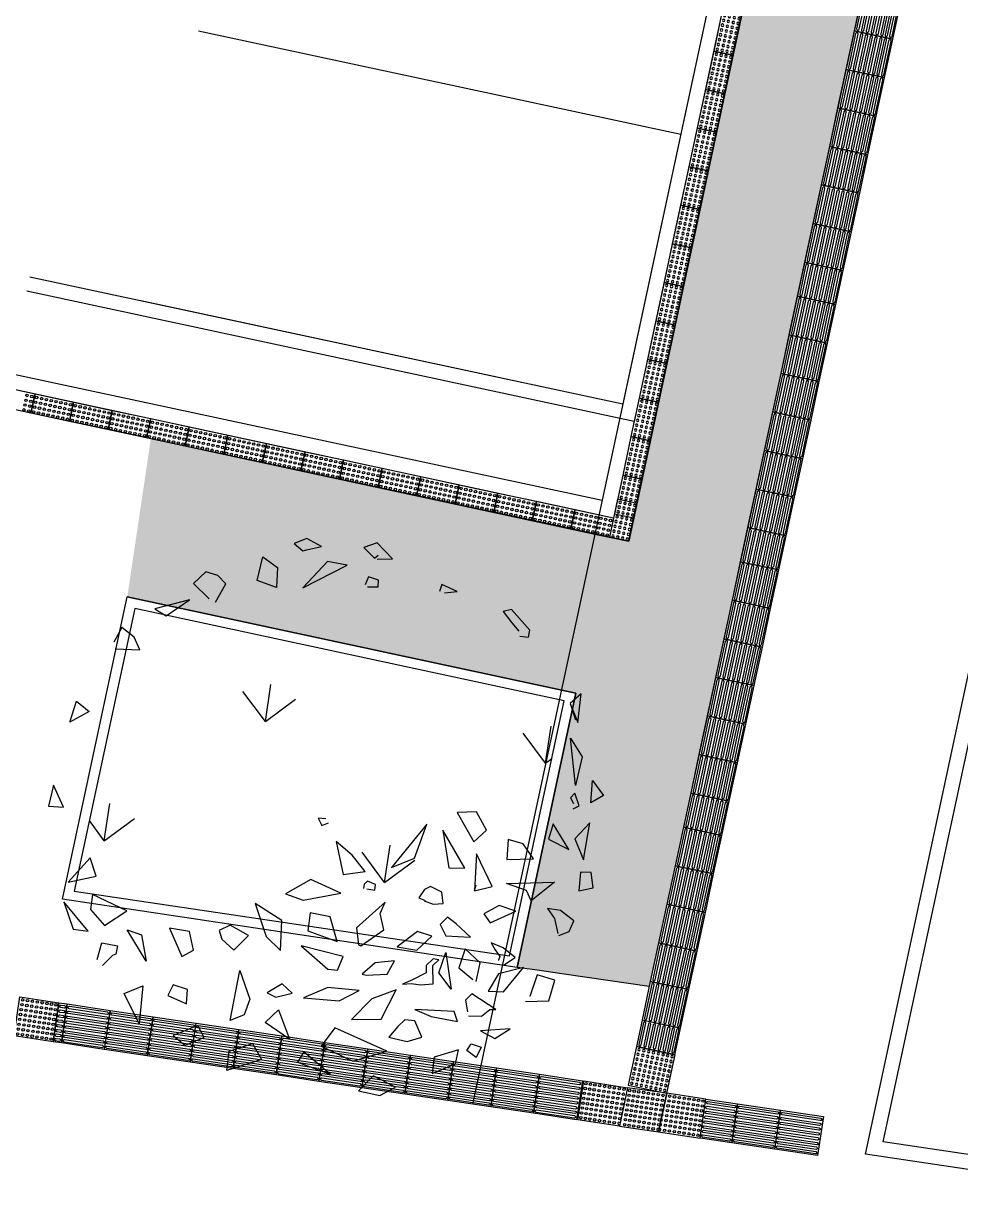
# Model space of a CAD drawing. Header units: millimetres. Extents: x 338 to 506, y 179 to 335.
# Drawn here: x 350.36 to 359.86, y 247.06 to 259.05 of the extents above; entities that cross this region are included whole.
import ezdxf

# ---------------------------------------------------------------- set-up
doc = ezdxf.new("R2010")
doc.units = ezdxf.units.MM
for name, color, linetype in [('ANDEN', 251, 'Continuous'), ('FLOWRS', 64, 'Continuous'), ('MOBILIARIO_URBANO', 51, 'Continuous'), ('MUROS', 32, 'Continuous')]:
    doc.layers.add(name, color=color, linetype=linetype)

# ---------------------------------------------------------------- blocks, each defined once
blk = doc.blocks.new('*U883')
at = {"layer": 'MOBILIARIO_URBANO', "color": 241}
blk.add_lwpolyline([(1146.678, 221.48), (1147.118, 221.48), (1147.118, 221.08), (1146.678, 221.08), (1146.678, 221.48)], dxfattribs=at)
for points in [[(1146.703, 221.46), (1147.093, 221.46, -1), (1147.093, 221.435), (1146.703, 221.435, -1)], [(1146.703, 221.41), (1147.093, 221.41, -1), (1147.093, 221.385), (1146.703, 221.385, -1)], [(1146.703, 221.36), (1147.093, 221.36, -1), (1147.093, 221.335), (1146.703, 221.335, -1)], [(1146.703, 221.31), (1147.093, 221.31, -1), (1147.093, 221.285), (1146.703, 221.285, -1)], [(1146.703, 221.21), (1147.093, 221.21, -1), (1147.093, 221.185), (1146.703, 221.185, -1)], [(1146.703, 221.26), (1147.093, 221.26, -1), (1147.093, 221.235), (1146.703, 221.235, -1)], [(1146.703, 221.164), (1147.093, 221.164, -1), (1147.093, 221.139), (1146.703, 221.139, -1)], [(1146.703, 221.118), (1147.093, 221.118, -1), (1147.093, 221.093), (1146.703, 221.093, -1)]]:
    blk.add_lwpolyline(points, format="xyb", close=True, dxfattribs=at)
blk = doc.blocks.new('*U37')
at = {"layer": 'MOBILIARIO_URBANO', "color": 241}
blk.add_lwpolyline([(1146.793, 221.48), (1147.118, 221.48), (1147.118, 221.08), (1146.793, 221.08), (1146.793, 221.48)], dxfattribs=at)
for points in [[(1146.818, 221.46), (1147.093, 221.46, -1), (1147.093, 221.435), (1146.818, 221.435, -1)], [(1146.818, 221.41), (1147.093, 221.41, -1), (1147.093, 221.385), (1146.818, 221.385, -1)], [(1146.818, 221.36), (1147.093, 221.36, -1), (1147.093, 221.335), (1146.818, 221.335, -1)], [(1146.818, 221.31), (1147.093, 221.31, -1), (1147.093, 221.285), (1146.818, 221.285, -1)], [(1146.818, 221.26), (1147.093, 221.26, -1), (1147.093, 221.235), (1146.818, 221.235, -1)], [(1146.817, 221.21), (1147.093, 221.21, -1), (1147.093, 221.185), (1146.817, 221.185, -1)], [(1146.817, 221.164), (1147.093, 221.164, -1), (1147.093, 221.139), (1146.817, 221.139, -1)], [(1146.817, 221.118), (1147.093, 221.118, -1), (1147.093, 221.093), (1146.817, 221.093, -1)]]:
    blk.add_lwpolyline(points, format="xyb", close=True, dxfattribs=at)
blk = doc.blocks.new('*U29')
at = {"layer": 'MOBILIARIO_URBANO'}
blk.add_lwpolyline([(1192.979, 208.83), (1193.379, 208.83), (1193.379, 208.63), (1192.979, 208.63), (1192.979, 208.83)], dxfattribs=at)
for centre in [(1193.004, 208.797), (1193.004, 208.747), (1193.054, 208.797), (1193.054, 208.747), (1193.104, 208.797), (1193.104, 208.747), (1193.154, 208.797), (1193.154, 208.747), (1193.204, 208.797), (1193.204, 208.747), (1193.254, 208.797), (1193.254, 208.747), (1193.304, 208.797), (1193.304, 208.747), (1193.354, 208.797), (1193.354, 208.747), (1193.004, 208.697), (1193.004, 208.647), (1193.054, 208.697), (1193.054, 208.647), (1193.104, 208.697), (1193.104, 208.647), (1193.154, 208.697), (1193.154, 208.647), (1193.204, 208.697), (1193.204, 208.647), (1193.254, 208.697), (1193.254, 208.647), (1193.304, 208.697), (1193.304, 208.647), (1193.354, 208.697), (1193.354, 208.647)]:
    blk.add_circle(centre, 0.0125, dxfattribs=at)
blk = doc.blocks.new('*U882')
at = {"layer": 'MOBILIARIO_URBANO', "color": 241}
blk.add_lwpolyline([(1146.764, 221.48), (1147.118, 221.48), (1147.118, 221.08), (1146.764, 221.08), (1146.764, 221.48)], dxfattribs=at)
for points in [[(1146.789, 221.46), (1147.093, 221.46, -1), (1147.093, 221.435), (1146.789, 221.435, -1)], [(1146.789, 221.36), (1147.093, 221.36, -1), (1147.093, 221.335), (1146.789, 221.335, -1)], [(1146.789, 221.31), (1147.093, 221.31, -1), (1147.093, 221.285), (1146.789, 221.285, -1)], [(1146.789, 221.41), (1147.093, 221.41, -1), (1147.093, 221.385), (1146.789, 221.385, -1)], [(1146.789, 221.26), (1147.093, 221.26, -1), (1147.093, 221.235), (1146.789, 221.235, -1)], [(1146.789, 221.21), (1147.093, 221.21, -1), (1147.093, 221.185), (1146.789, 221.185, -1)], [(1146.789, 221.164), (1147.093, 221.164, -1), (1147.093, 221.139), (1146.789, 221.139, -1)], [(1146.789, 221.118), (1147.093, 221.118, -1), (1147.093, 221.093), (1146.789, 221.093, -1)]]:
    blk.add_lwpolyline(points, format="xyb", close=True, dxfattribs=at)
blk = doc.blocks.new('*U877')
at = {"layer": 'MOBILIARIO_URBANO', "color": 241}
blk.add_lwpolyline([(1146.718, 221.48), (1147.118, 221.48), (1147.118, 221.08), (1146.718, 221.08), (1146.718, 221.48)], dxfattribs=at)
for points in [[(1146.743, 221.46), (1147.093, 221.46, -1), (1147.093, 221.435), (1146.743, 221.435, -1)], [(1146.743, 221.41), (1147.093, 221.41, -1), (1147.093, 221.385), (1146.743, 221.385, -1)], [(1146.743, 221.36), (1147.093, 221.36, -1), (1147.093, 221.335), (1146.743, 221.335, -1)], [(1146.743, 221.31), (1147.093, 221.31, -1), (1147.093, 221.285), (1146.743, 221.285, -1)], [(1146.743, 221.21), (1147.093, 221.21, -1), (1147.093, 221.185), (1146.743, 221.185, -1)], [(1146.743, 221.26), (1147.093, 221.26, -1), (1147.093, 221.235), (1146.743, 221.235, -1)], [(1146.743, 221.164), (1147.093, 221.164, -1), (1147.093, 221.139), (1146.743, 221.139, -1)], [(1146.743, 221.118), (1147.093, 221.118, -1), (1147.093, 221.093), (1146.743, 221.093, -1)]]:
    blk.add_lwpolyline(points, format="xyb", close=True, dxfattribs=at)
blk = doc.blocks.new('*U891')
at = {"layer": 'ANDEN', "linetype": 'Continuous'}
for p, q in [((64.291, 139.779), (64.586, 144.423)), ((66.212, 144.423), (65.912, 139.779)), ((61.45, 139.959), (64.291, 139.779)), ((61.451, 139.779), (61.45, 139.959)), ((61.452, 139.477), (61.451, 139.779)), ((65.912, 139.779), (65.893, 139.477)), ((61.455, 138.606), (61.452, 139.477)), ((65.893, 139.477), (79.604, 138.606)), ((61.509, 138.603), (61.455, 138.606)), ((61.908, 138.578), (61.509, 138.603)), ((62.307, 138.552), (61.908, 138.578)), ((62.706, 138.527), (62.307, 138.552)), ((63.105, 138.501), (62.706, 138.527)), ((109.656, 135.546), (63.105, 138.501))]:
    blk.add_line(p, q, dxfattribs=at)
at = {"layer": 'ANDEN', "linetype": 'Continuous', "extrusion": (0, 0, -1)}
for points in [[(-64.586, 144.423), (-65.912, 139.779), (-64.291, 139.779)], [(-64.586, 144.423), (-66.212, 144.423), (-65.912, 139.779)], [(-61.45, 139.959), (-64.291, 139.779), (-61.451, 139.779)], [(-61.451, 139.779), (-65.893, 139.477), (-61.452, 139.477)], [(-61.451, 139.779), (-65.912, 139.779), (-65.893, 139.477)], [(-61.452, 139.477), (-79.604, 138.606), (-61.455, 138.606)], [(-61.452, 139.477), (-65.893, 139.477), (-79.604, 138.606)], [(-61.455, 138.606), (-79.657, 138.603), (-61.509, 138.603)], [(-61.455, 138.606), (-79.604, 138.606), (-79.657, 138.603)], [(-61.509, 138.603), (-80.056, 138.578), (-61.908, 138.578)], [(-61.509, 138.603), (-79.657, 138.603), (-80.056, 138.578)], [(-61.908, 138.578), (-80.455, 138.552), (-62.307, 138.552)], [(-61.908, 138.578), (-80.056, 138.578), (-80.455, 138.552)], [(-62.307, 138.552), (-80.855, 138.527), (-62.706, 138.527)], [(-62.307, 138.552), (-80.455, 138.552), (-80.855, 138.527)], [(-62.706, 138.527), (-81.254, 138.501), (-63.105, 138.501)], [(-62.706, 138.527), (-80.855, 138.527), (-81.254, 138.501)], [(-63.105, 138.501), (-127.805, 135.546), (-109.656, 135.546)], [(-63.105, 138.501), (-81.254, 138.501), (-127.805, 135.546)]]:
    blk.add_solid(points, dxfattribs=at)
blk = doc.blocks.new('*U36')
at = {"layer": 'MOBILIARIO_URBANO', "color": 241}
blk.add_lwpolyline([(1146.844, 221.48), (1147.118, 221.48), (1147.118, 221.08), (1146.844, 221.08), (1146.844, 221.48)], dxfattribs=at)
for points in [[(1146.868, 221.46), (1147.093, 221.46, -1), (1147.093, 221.435), (1146.868, 221.435, -1)], [(1146.868, 221.41), (1147.093, 221.41, -1), (1147.093, 221.385), (1146.868, 221.385, -1)], [(1146.868, 221.36), (1147.093, 221.36, -1), (1147.093, 221.335), (1146.868, 221.335, -1)], [(1146.868, 221.31), (1147.093, 221.31, -1), (1147.093, 221.285), (1146.868, 221.285, -1)], [(1146.868, 221.26), (1147.093, 221.26, -1), (1147.093, 221.235), (1146.868, 221.235, -1)], [(1146.868, 221.21), (1147.093, 221.21, -1), (1147.093, 221.185), (1146.868, 221.185, -1)], [(1146.868, 221.164), (1147.093, 221.164, -1), (1147.093, 221.139), (1146.868, 221.139, -1)], [(1146.868, 221.118), (1147.093, 221.118, -1), (1147.093, 221.093), (1146.868, 221.093, -1)]]:
    blk.add_lwpolyline(points, format="xyb", close=True, dxfattribs=at)
blk = doc.blocks.new('*U875')
at = {"layer": 'MOBILIARIO_URBANO'}
blk.add_lwpolyline([(1089.252, 239.34), (1089.652, 239.34), (1089.652, 238.94), (1089.252, 238.94), (1089.252, 239.34)], dxfattribs=at)
for centre in [(1089.277, 239.308), (1089.327, 239.308), (1089.377, 239.308), (1089.427, 239.308), (1089.477, 239.308), (1089.527, 239.308), (1089.577, 239.308), (1089.627, 239.308), (1089.277, 239.258), (1089.277, 239.208), (1089.277, 239.158), (1089.327, 239.258), (1089.327, 239.208), (1089.327, 239.158), (1089.377, 239.258), (1089.377, 239.208), (1089.377, 239.158), (1089.427, 239.258), (1089.427, 239.208), (1089.427, 239.158), (1089.477, 239.258), (1089.477, 239.208), (1089.477, 239.158), (1089.527, 239.258), (1089.527, 239.208), (1089.527, 239.158), (1089.577, 239.258), (1089.577, 239.208), (1089.577, 239.158), (1089.627, 239.258), (1089.627, 239.208), (1089.627, 239.158), (1089.277, 239.108), (1089.277, 239.058), (1089.327, 239.108), (1089.327, 239.058), (1089.377, 239.108), (1089.377, 239.058), (1089.427, 239.108), (1089.427, 239.058), (1089.477, 239.108), (1089.477, 239.058), (1089.527, 239.108), (1089.527, 239.058), (1089.577, 239.108), (1089.577, 239.058), (1089.627, 239.108), (1089.627, 239.058), (1089.277, 239.012), (1089.277, 238.966), (1089.327, 239.012), (1089.327, 238.966), (1089.377, 239.012), (1089.377, 238.966), (1089.427, 239.012), (1089.427, 238.966), (1089.477, 239.012), (1089.477, 238.966), (1089.527, 239.012), (1089.527, 238.966), (1089.577, 239.012), (1089.577, 238.966), (1089.627, 239.012), (1089.627, 238.966)]:
    blk.add_circle(centre, 0.0125, dxfattribs=at)
blk = doc.blocks.new('*U38')
at = {"layer": 'MOBILIARIO_URBANO'}
blk.add_lwpolyline([(1192.986, 208.83), (1193.379, 208.83), (1193.379, 208.63), (1192.986, 208.63), (1192.986, 208.83)], dxfattribs=at)
for centre in [(1193.01, 208.797), (1193.01, 208.747), (1193.06, 208.797), (1193.06, 208.747), (1193.11, 208.797), (1193.11, 208.747), (1193.16, 208.797), (1193.16, 208.747), (1193.21, 208.797), (1193.21, 208.747), (1193.26, 208.797), (1193.26, 208.747), (1193.31, 208.797), (1193.31, 208.747), (1193.36, 208.797), (1193.36, 208.747), (1193.01, 208.697), (1193.01, 208.647), (1193.06, 208.697), (1193.06, 208.647), (1193.11, 208.697), (1193.11, 208.647), (1193.16, 208.697), (1193.16, 208.647), (1193.21, 208.697), (1193.21, 208.647), (1193.26, 208.697), (1193.26, 208.647), (1193.31, 208.697), (1193.31, 208.647), (1193.36, 208.697), (1193.36, 208.647)]:
    blk.add_circle(centre, 0.0125, dxfattribs=at)
blk = doc.blocks.new('*X892')
at = {"color": 0}
for p, q in [((62.105, 144.289), (62.285, 144.469)), ((62.105, 144.289), (62.374, 144.02)), ((62.105, 144.289), (62.486, 144.289)), ((63.542, 142.852), (63.811, 143.122)), ((63.542, 142.852), (63.811, 142.583)), ((63.542, 142.852), (63.923, 142.852)), ((62.105, 141.415), (62.374, 141.685)), ((62.105, 141.415), (62.374, 141.146)), ((62.105, 141.415), (62.486, 141.415)), ((63.542, 139.979), (63.811, 140.248)), ((63.542, 139.979), (63.597, 139.923)), ((63.542, 139.979), (63.923, 139.979))]:
    blk.add_line(p, q, dxfattribs=at)
blk = doc.blocks.new('P_TREE7')
at = {"layer": 'FLOWRS', "color": 3, "linetype": 'Continuous'}
for p, q in [((0.0723, 0.4844), (0.062, 0.4734)), ((0.062, 0.4734), (0.0854, 0.4655)), ((0.1184, 0.4719), (0.0723, 0.4844)), ((0.1225, 0.4605), (0.1184, 0.4719)), ((-0.1843, 0.4544), (-0.1995, 0.4347)), ((-0.1475, 0.4455), (-0.1843, 0.4544)), ((-0.0234, 0.4594), (-0.0519, 0.4551)), ((-0.0519, 0.4551), (-0.0488, 0.4429)), ((-0.0399, 0.4455), (-0.0234, 0.4594)), ((0.0854, 0.4655), (0.1032, 0.4598)), ((0.1032, 0.4598), (0.1032, 0.4598)), ((0.1091, 0.4537), (0.1225, 0.4605)), ((-0.1995, 0.4347), (-0.1737, 0.4297)), ((-0.1737, 0.4297), (-0.1716, 0.4372)), ((-0.1737, 0.4297), (-0.1737, 0.4297)), ((-0.1692, 0.4308), (-0.1475, 0.4455)), ((0.2522, 0.4283), (0.2453, 0.404)), ((0.2742, 0.3839), (0.2522, 0.4283)), ((-0.2903, 0.3943), (-0.3037, 0.375)), ((-0.2611, 0.3964), (-0.2903, 0.3943)), ((-0.2796, 0.3775), (-0.2611, 0.3964)), ((-0.249, 0.3192), (-0.2067, 0.3939)), ((-0.2067, 0.3939), (-0.2387, 0.3803)), ((-0.1472, 0.4015), (-0.1651, 0.3968)), ((-0.1417, 0.3914), (-0.1472, 0.4015)), ((0.2453, 0.404), (0.2687, 0.3854)), ((0.2453, 0.404), (0.2742, 0.3839)), ((-0.3037, 0.375), (-0.2844, 0.3728)), ((-0.2844, 0.3728), (-0.2796, 0.3775)), ((-0.2387, 0.3803), (-0.249, 0.3192)), ((0.2687, 0.3854), (0.2687, 0.3854)), ((0.2787, 0.3542), (0.3131, 0.3385)), ((-0.3223, 0.2866), (-0.3364, 0.3263)), ((-0.3364, 0.3263), (-0.3051, 0.3245)), ((-0.3051, 0.3245), (-0.2875, 0.2949)), ((-0.2875, 0.2949), (-0.3223, 0.2866)), ((-0.4045, 0.2509), (-0.411, 0.2226)), ((-0.3835, 0.2573), (-0.4045, 0.2509)), ((-0.3643, 0.2523), (-0.3835, 0.2573)), ((-0.3618, 0.2162), (-0.3643, 0.2523)), ((-0.411, 0.2226), (-0.3739, 0.2151)), ((-0.3739, 0.2151), (-0.3739, 0.2151)), ((-0.4018, 0.1951), (-0.443, 0.1496)), ((-0.42, 0.1503), (-0.4018, 0.1951)), ((0.342, 0.1879), (0.3808, 0.1922)), ((0.4349, 0.1797), (0.4194, 0.1704)), ((0.4194, 0.1704), (0.4345, 0.1421)), ((0.4524, 0.1596), (0.4349, 0.1797)), ((-0.443, 0.1496), (-0.42, 0.1503)), ((0.2126, 0.1593), (0.1848, 0.1403)), ((0.2439, 0.1421), (0.2126, 0.1593)), ((0.31, 0.1571), (0.2842, 0.1493)), ((0.2842, 0.1493), (0.301, 0.1192)), ((0.301, 0.1192), (0.3389, 0.145)), ((0.3389, 0.145), (0.31, 0.1571)), ((0.4345, 0.1421), (0.4524, 0.1596)), ((0.1848, 0.1403), (0.2367, 0.1135)), ((0.2367, 0.1135), (0.2439, 0.1421)), ((0.3231, 0.0845), (0.3912, 0.1314)), ((0.3912, 0.1314), (0.3753, 0.0824)), ((-0.4465, 0.0892), (-0.473, 0.0917)), ((-0.473, 0.0917), (-0.4709, 0.0631)), ((-0.4262, 0.0763), (-0.4465, 0.0892)), ((0.3052, 0.0666), (0.2522, 0.0988)), ((0.2522, 0.0988), (0.2838, 0.0434)), ((0.3585, 0.0931), (0.3231, 0.0845)), ((0.3753, 0.0824), (0.3585, 0.0931)), ((0.4266, 0.096), (0.406, 0.0867)), ((0.406, 0.0867), (0.4252, 0.0788)), ((0.4552, 0.0938), (0.4266, 0.096)), ((-0.4709, 0.0631), (-0.4709, 0.0631)), ((-0.463, 0.0545), (-0.4262, 0.0763)), ((0.2838, 0.0434), (0.3052, 0.0666)), ((0.2838, 0.0434), (0.2807, 0.0541)), ((0.3334, 0.0459), (0.3189, 0.0191)), ((0.1425, -0.001), (0.1669, 0.0341)), ((0.0018, 0.0073), (-0.0099, 0.0012)), ((-0.0099, 0.0012), (0.0021, -0.0056)), ((0.0021, -0.0056), (0.009, 0.004)), ((0.2164, 0.0083), (0.2106, -0.0013)), ((0.2377, 0.0108), (0.2164, 0.0083)), ((0.2505, -0.0042), (0.2377, 0.0108)), ((0.3189, 0.0191), (0.3368, 0.0119)), ((0.0375, -0.0156), (0.0792, -0.0564)), ((0.0737, -0.0203), (0.0375, -0.0156)), ((0.1081, -0.0314), (0.0737, -0.0203)), ((0.2106, -0.0013), (0.2102, -0.0192)), ((0.2102, -0.0192), (0.2216, -0.0167)), ((0.2205, -0.0185), (0.2371, -0.0146)), ((0.2216, -0.0167), (0.2216, -0.0167)), ((0.2371, -0.0146), (0.2505, -0.0042)), ((0.2697, -0.0199), (0.266, -0.0375)), ((0.2887, -0.0214), (0.2697, -0.0199)), ((0.1349, -0.0407), (0.1204, -0.0432)), ((0.1394, -0.0493), (0.1349, -0.0407)), ((0.266, -0.0375), (0.2852, -0.0485)), ((0.2852, -0.0485), (0.322, -0.0271)), ((0.322, -0.0271), (0.2887, -0.0214)), ((0.3822, -0.0274), (0.3839, -0.0339)), ((0.3839, -0.0339), (0.385, -0.0342)), ((-0.4592, -0.094), (-0.4688, -0.0575)), ((-0.4688, -0.0575), (-0.4413, -0.0607)), ((-0.4413, -0.0607), (-0.4592, -0.094)), ((0.1204, -0.0432), (0.1187, -0.0507)), ((0.1187, -0.0507), (0.1215, -0.0575)), ((0.1266, -0.055), (0.1394, -0.0493)), ((0.1658, -0.0571), (0.1483, -0.1212)), ((0.1689, -0.0782), (0.1658, -0.0571)), ((0.3599, -0.055), (0.3251, -0.0493)), ((0.3251, -0.0493), (0.3337, -0.0822)), ((0.462, -0.0682), (0.4951, -0.0453)), ((0.4634, -0.0568), (0.4634, -0.0568)), ((0.2653, -0.0621), (0.2398, -0.0689)), ((0.3096, -0.1086), (0.3007, -0.0722)), ((0.2883, -0.0933), (0.2845, -0.1097)), ((0.2973, -0.0897), (0.2883, -0.0933)), ((0.2942, -0.1036), (0.2973, -0.0897)), ((0.1483, -0.1212), (0.1676, -0.1437)), ((0.2845, -0.1097), (0.2911, -0.1204)), ((0.3117, -0.1297), (0.2942, -0.1036)), ((0.0138, -0.139), (0.0454, -0.1312)), ((0.1001, -0.1301), (0.0675, -0.1433)), ((0.1335, -0.1591), (0.1001, -0.1301)), ((0.2948, -0.143), (0.3117, -0.1297)), ((0.0675, -0.1433), (0.0812, -0.1709)), ((0.0812, -0.1709), (0.1335, -0.1591)), ((0.1676, -0.1437), (0.1717, -0.1426)), ((0.0341, -0.1809), (-0.0206, -0.1816)), ((-0.0206, -0.1816), (0.0265, -0.2185)), ((0.0602, -0.2253), (0.0341, -0.1809)), ((0.161, -0.1999), (0.1562, -0.1752)), ((0.2002, -0.1827), (0.2068, -0.1802)), ((0.2642, -0.173), (0.2374, -0.2088)), ((0.2701, -0.2299), (0.2642, -0.173)), ((-0.3883, -0.2227), (-0.4231, -0.2006)), ((-0.4231, -0.2006), (-0.4104, -0.2356)), ((0.0857, -0.1991), (0.1459, -0.2077)), ((0.1459, -0.2077), (0.161, -0.1999)), ((-0.4104, -0.2356), (-0.3883, -0.2227)), ((0.2113, -0.2088), (0.1634, -0.2338)), ((0.192, -0.2428), (0.2113, -0.2088)), ((0.2374, -0.2088), (0.2274, -0.2582)), ((0.3048, -0.2084), (0.301, -0.2249)), ((-0.0361, -0.2363), (-0.0471, -0.2542)), ((0, -0.2338), (-0.0361, -0.2363)), ((-0.0075, -0.2689), (0, -0.2338)), ((0.1634, -0.2338), (0.138, -0.2718)), ((0.138, -0.2718), (0.192, -0.2428)), ((-0.3016, -0.2707), (-0.3106, -0.3265)), ((0.094, -0.2718), (0.0809, -0.2989)), ((0.1173, -0.276), (0.094, -0.2718)), ((0.0974, -0.2968), (0.1173, -0.276)), ((-0.3106, -0.3265), (-0.2758, -0.2914)), ((0.0203, -0.2925), (0.062, -0.3243)), ((0.0809, -0.2989), (0.0974, -0.2968)), ((0.2113, -0.2857), (0.2088, -0.3251)), ((-0.2638, -0.3215), (-0.2528, -0.3451)), ((-0.2356, -0.3784), (-0.2986, -0.359)), ((-0.2986, -0.359), (-0.259, -0.3898)), ((-0.259, -0.3898), (-0.2356, -0.3784))]:
    blk.add_line(p, q, dxfattribs=at)
at = {"layer": 'FLOWRS', "color": 30, "linetype": 'Continuous'}
for p, q in [((-0.1651, 0.3968), (-0.162, 0.3821)), ((-0.1568, 0.3814), (-0.1417, 0.3914)), ((0.3303, 0.2909), (0.2787, 0.3542)), ((0.3131, 0.3385), (0.3303, 0.2909)), ((0.3502, 0.3138), (0.3802, 0.3027)), ((0.3688, 0.2798), (0.3502, 0.3138)), ((0.3802, 0.3027), (0.3688, 0.2798)), ((0.3368, 0.2788), (0.3348, 0.2684)), ((0.3348, 0.2684), (0.3447, 0.2627)), ((0.355, 0.2648), (0.3368, 0.2788)), ((0.3447, 0.2627), (0.3447, 0.2627)), ((0.3492, 0.2548), (0.355, 0.2648)), ((0.3864, 0.2501), (0.3795, 0.2133)), ((0.4118, 0.1911), (0.3864, 0.2501)), ((0.3808, 0.1922), (0.3341, 0.2144)), ((0.3341, 0.2144), (0.342, 0.1879)), ((0.3795, 0.2133), (0.4118, 0.1911)), ((0.0792, -0.0564), (0.1081, -0.0314)), ((0.0372, -0.0943), (0.0138, -0.139)), ((0.0929, -0.0857), (0.0372, -0.0943)), ((0.0454, -0.1312), (0.0929, -0.0857)), ((-0.2758, -0.2914), (-0.3016, -0.2707))]:
    blk.add_line(p, q, dxfattribs=at)
at = {"layer": 'FLOWRS', "linetype": 'Continuous'}
for p, q in [((0.1524, 0.0949), (0.1425, -0.001)), ((0.1669, 0.0341), (0.1524, 0.0949)), ((0.2488, 0.067), (0.181, 0.1013)), ((0.181, 0.1013), (0.2254, 0.0527)), ((0.2254, 0.0527), (0.2488, 0.067)), ((0.1899, -0.0983), (0.1689, -0.0782)), ((0.2398, -0.0689), (0.225, -0.1104)), ((0.2567, -0.0961), (0.2653, -0.0621)), ((0.1717, -0.1426), (0.1899, -0.0983)), ((0.225, -0.1104), (0.2567, -0.0961)), ((0.2911, -0.1204), (0.2783, -0.143)), ((0.2343, -0.133), (0.2082, -0.1541)), ((0.2364, -0.1591), (0.2343, -0.133)), ((0.2082, -0.1541), (0.2002, -0.1827)), ((0.2068, -0.1802), (0.2364, -0.1591)), ((0.2783, -0.143), (0.268, -0.1587)), ((0.268, -0.1587), (0.2797, -0.1498)), ((0.2797, -0.1498), (0.2948, -0.143)), ((0.1562, -0.1752), (0.0857, -0.1991)), ((0.0265, -0.2185), (0.0602, -0.2253))]:
    blk.add_line(p, q, dxfattribs=at)
at = {"layer": 'FLOWRS', "color": 102, "linetype": 'Continuous'}
for p, q in [((0.4586, 0.0738), (0.4552, 0.0938)), ((0.4252, 0.0788), (0.4445, 0.0602)), ((0.4479, 0.0584), (0.4586, 0.0738)), ((0.3626, 0.053), (0.3334, 0.0459)), ((0.3368, 0.0119), (0.3626, 0.053)), ((0.4445, 0.0602), (0.4445, 0.0602)), ((0.3791, -0.0117), (0.3568, -0.0156)), ((0.3568, -0.0156), (0.3692, -0.0221)), ((0.4053, -0.0146), (0.3791, -0.0117)), ((0.3956, -0.0364), (0.4053, -0.0146)), ((0.484, -0.0096), (0.4534, -0.0185)), ((0.4534, -0.0185), (0.4634, -0.0568)), ((0.4951, -0.0453), (0.484, -0.0096)), ((0.3692, -0.0221), (0.3822, -0.0274)), ((0.4269, -0.021), (0.3967, -0.0536)), ((0.4211, -0.075), (0.4269, -0.021)), ((-0.0471, -0.2542), (-0.0354, -0.2642)), ((-0.0354, -0.2642), (-0.0354, -0.2642)), ((-0.0354, -0.2642), (-0.0354, -0.2642)), ((-0.0354, -0.2642), (-0.0075, -0.2689)), ((-0.0891, -0.2836), (-0.121, -0.2979)), ((-0.066, -0.3068), (-0.0891, -0.2836)), ((-0.121, -0.2979), (-0.0767, -0.3268)), ((-0.1988, -0.3125), (-0.2638, -0.3215)), ((-0.2174, -0.3551), (-0.1988, -0.3125)), ((-0.0767, -0.3268), (-0.066, -0.3068)), ((-0.2528, -0.3451), (-0.2174, -0.3551)), ((-0.1806, -0.3397), (-0.1551, -0.3336)), ((-0.1235, -0.3673), (-0.1806, -0.3397)), ((-0.1551, -0.3336), (-0.1235, -0.3673)), ((-0.205, -0.3826), (-0.1792, -0.3723)), ((-0.196, -0.4109), (-0.205, -0.3826)), ((-0.1792, -0.3723), (-0.174, -0.3859)), ((-0.174, -0.3859), (-0.1775, -0.3909)), ((-0.0375, -0.3691), (-0.0622, -0.3762)), ((-0.0622, -0.3762), (-0.0602, -0.3962)), ((-0.0251, -0.3905), (-0.0375, -0.3691)), ((-0.1775, -0.3909), (-0.1826, -0.4145)), ((-0.1248, -0.4349), (-0.1052, -0.4059)), ((-0.1052, -0.4059), (-0.075, -0.4642)), ((-0.0602, -0.3962), (-0.0251, -0.3905)), ((-0.1826, -0.4145), (-0.1826, -0.4145)), ((0.0114, -0.4113), (-0.0144, -0.4492)), ((-0.075, -0.4642), (-0.1248, -0.4349)), ((-0.0144, -0.4492), (0.0114, -0.4517))]:
    blk.add_line(p, q, dxfattribs=at)
at = {"layer": 'FLOWRS', "color": 76, "linetype": 'Continuous'}
for p, q in [((0.3719, -0.0857), (0.3599, -0.055)), ((0.3967, -0.0536), (0.398, -0.0886)), ((0.3007, -0.0722), (0.3427, -0.1204)), ((0.398, -0.0886), (0.4211, -0.075)), ((0.3337, -0.0822), (0.3654, -0.0861)), ((0.3654, -0.0861), (0.3654, -0.0861)), ((0.3427, -0.1204), (0.3096, -0.1086)), ((0.3427, -0.1204), (0.3427, -0.1204)), ((0.3427, -0.1204), (0.3427, -0.1204)), ((0.3767, -0.1076), (0.374, -0.1229)), ((0.3767, -0.1076), (0.3788, -0.1061)), ((0.4263, -0.1076), (0.3767, -0.1076)), ((0.4122, -0.1308), (0.418, -0.1133)), ((0.418, -0.1133), (0.4263, -0.1076)), ((0.4655, -0.1219), (0.4242, -0.153)), ((0.4524, -0.1505), (0.4655, -0.1219)), ((0.374, -0.1229), (0.3877, -0.138)), ((0.3877, -0.138), (0.3877, -0.138)), ((0.3932, -0.1426), (0.4122, -0.1308)), ((0.3681, -0.1498), (0.3096, -0.1841)), ((0.3399, -0.1788), (0.3822, -0.1612)), ((0.3822, -0.1612), (0.3681, -0.1498)), ((0.4242, -0.153), (0.4524, -0.1505)), ((0.3096, -0.1841), (0.3399, -0.1788)), ((0.4235, -0.1805), (0.441, -0.1759)), ((0.4235, -0.1941), (0.4235, -0.1805)), ((0.441, -0.1759), (0.4435, -0.1956)), ((0.3203, -0.2002), (0.3048, -0.2084)), ((0.3461, -0.2174), (0.3203, -0.2002)), ((0.4104, -0.2009), (0.3822, -0.2346)), ((0.4194, -0.2242), (0.4104, -0.2009)), ((0.4435, -0.1956), (0.4235, -0.1941)), ((0.3289, -0.2374), (0.3461, -0.2174)), ((0.2274, -0.2582), (0.2701, -0.2299)), ((0.301, -0.2249), (0.2983, -0.2485)), ((0.3069, -0.2453), (0.3289, -0.2374)), ((0.3822, -0.2346), (0.3946, -0.2599)), ((0.3946, -0.2599), (0.4194, -0.2242)), ((0.2983, -0.2485), (0.3069, -0.2453)), ((0.3086, -0.2707), (0.2113, -0.2857)), ((0.269, -0.3168), (0.3086, -0.2707)), ((0.0534, -0.3741), (0.0203, -0.2925)), ((0.062, -0.3243), (0.0685, -0.3526)), ((0.106, -0.3437), (0.1129, -0.3129)), ((0.1129, -0.3129), (0.1569, -0.3447)), ((0.2088, -0.3251), (0.269, -0.3168)), ((0.312, -0.319), (0.3048, -0.3547)), ((0.3547, -0.3143), (0.312, -0.319)), ((0.3403, -0.3412), (0.3547, -0.3143)), ((0.1569, -0.3447), (0.106, -0.3437)), ((0.3048, -0.3547), (0.3403, -0.3412)), ((0.0685, -0.3526), (0.0534, -0.3741)), ((0.2481, -0.3569), (0.1896, -0.3497)), ((0.1896, -0.3497), (0.1899, -0.3708)), ((0.1899, -0.3708), (0.2481, -0.3569)), ((0.0809, -0.4188), (0.1077, -0.3859)), ((0.1077, -0.3859), (0.1352, -0.4005)), ((0.1352, -0.4005), (0.0957, -0.4492)), ((0.0317, -0.4227), (0.0114, -0.4113)), ((0.0114, -0.4517), (0.0317, -0.4227)), ((0.0957, -0.4492), (0.0809, -0.4188))]:
    blk.add_line(p, q, dxfattribs=at)
blk = doc.blocks.new('*U43')
at = {"layer": 'MOBILIARIO_URBANO', "color": 241}
blk.add_lwpolyline([(1147.033, 221.48), (1147.118, 221.48), (1147.118, 221.08), (1147.033, 221.08), (1147.033, 221.48)], dxfattribs=at)
for points in [[(1147.058, 221.46), (1147.093, 221.46, -1), (1147.093, 221.435), (1147.058, 221.435, -1)], [(1147.058, 221.41), (1147.093, 221.41, -1), (1147.093, 221.385), (1147.058, 221.385, -1)], [(1147.057, 221.36), (1147.093, 221.36, -1), (1147.093, 221.335), (1147.057, 221.335, -1)], [(1147.057, 221.31), (1147.093, 221.31, -1), (1147.093, 221.285), (1147.057, 221.285, -1)], [(1147.057, 221.26), (1147.093, 221.26, -1), (1147.093, 221.235), (1147.057, 221.235, -1)], [(1147.057, 221.21), (1147.093, 221.21, -1), (1147.093, 221.185), (1147.057, 221.185, -1)], [(1147.057, 221.164), (1147.093, 221.164, -1), (1147.093, 221.139), (1147.057, 221.139, -1)], [(1147.057, 221.118), (1147.093, 221.118, -1), (1147.093, 221.093), (1147.057, 221.093, -1)]]:
    blk.add_lwpolyline(points, format="xyb", close=True, dxfattribs=at)
blk = doc.blocks.new('A$C7152A42C')
blk.add_line((66.2643, 139.80393), (60.01128, 140.20096))
at = {"layer": 'ANDEN'}
for p, q in [((66.50432, 145.95127), (66.1051, 139.66374)), ((66.65401, 145.94157), (66.2643, 139.80393)), ((67.652, 145.87821), (67.26229, 139.74057)), ((67.57913, 144.73052), (67.26229, 139.74057)), ((70.3735, 144.55309), (70.05667, 139.56314)), ((136.12363, 135.36828), (66.2643, 139.80393)), ((136.12363, 135.36828), (67.26229, 139.74057))]:
    blk.add_line(p, q, dxfattribs=at)
for points in [[(127.97052, 135.73565), (67.10309, 139.60037), (67.50231, 145.88791)], [(128.03768, 134.37867), (127.8045, 135.54579), (65.89283, 139.47681), (66.2857, 145.66435)]]:
    blk.add_lwpolyline(points, dxfattribs=at)
for points in [[(64.58629, 144.42331), (64.29139, 139.77881), (61.45048, 139.95924), (61.45673, 144.62201)], [(61.55341, 142.28429), (61.55341, 140.05435), (64.19543, 139.88514), (64.4801, 144.3299), (61.55341, 144.51551)], [(59.0954, 108.85105), (59.0954, 113.85105), (60.0954, 113.85105), (60.0954, 118.85105), (59.0954, 118.85105), (59.0954, 123.85105), (60.0954, 123.85105), (60.0954, 136.18757), (70.659, 135.51684), (70.659, 108.85105)], [(59.2454, 109.00105), (59.2454, 113.70105), (60.2454, 113.70105), (60.2454, 119.00105), (59.2454, 119.00105), (59.2454, 123.70105), (60.2454, 123.70105), (60.2454, 136.02774), (70.509, 135.37606), (70.509, 109.00105)]]:
    blk.add_lwpolyline(points, close=True, dxfattribs=at)
at = {"layer": 'MOBILIARIO_URBANO'}
for points in [[(66.50432, 145.95127), (66.4853, 145.65168), (66.2857, 145.66435), (66.31105, 146.06355), (66.48465, 146.05253)], [(60.40831, 138.67167), (60.01128, 138.69535), (60.01128, 139.12162), (60.41128, 139.12162), (60.40831, 138.67167)], [(60.40831, 138.67167), (60.01128, 138.69535), (60.01128, 138.29618), (60.41048, 138.27084), (60.40831, 138.67167)], [(60.41128, 138.26991), (60.01128, 138.29618), (60.01128, 137.86991), (60.41128, 137.86991), (60.41128, 138.26991)]]:
    blk.add_lwpolyline(points, dxfattribs=at)
for centre in [(66.30478, 145.68869), (66.30795, 145.73859), (66.35468, 145.68552), (66.35785, 145.73542), (66.40458, 145.68236), (66.40775, 145.73226), (66.45448, 145.67919), (66.45765, 145.72909), (60.03678, 139.09612), (60.03678, 139.05012), (60.08678, 139.09612), (60.08678, 139.05012), (60.13678, 139.09612), (60.13678, 139.05012), (60.18678, 139.09612), (60.18678, 139.05012), (60.23678, 139.09612), (60.23678, 139.05012), (60.28678, 139.09612), (60.28678, 139.05012), (60.33678, 139.09612), (60.33678, 139.05012), (60.38678, 139.09612), (60.38678, 139.05012), (60.03678, 139.00412), (60.03678, 138.95412), (60.08678, 139.00412), (60.08678, 138.95412), (60.13678, 139.00412), (60.13678, 138.95412), (60.18678, 139.00412), (60.18678, 138.95412), (60.23678, 139.00412), (60.23678, 138.95412), (60.28678, 139.00412), (60.28678, 138.95412), (60.33678, 139.00412), (60.33678, 138.95412), (60.38678, 139.00412), (60.38678, 138.95412), (60.03678, 138.90412), (60.03678, 138.85412), (60.08678, 138.90412), (60.08678, 138.85412), (60.13678, 138.90412), (60.13678, 138.85412), (60.18678, 138.90412), (60.18678, 138.85412), (60.23678, 138.90412), (60.23678, 138.85412), (60.28678, 138.90412), (60.28678, 138.85412), (60.33678, 138.90412), (60.33678, 138.85412), (60.38678, 138.90412), (60.38678, 138.85412), (60.03678, 138.80412), (60.03678, 138.75412), (60.08678, 138.80412), (60.08678, 138.75412), (60.08678, 138.70412), (60.13678, 138.80412), (60.13678, 138.75412), (60.13678, 138.70412), (60.18678, 138.80412), (60.18678, 138.75412), (60.18678, 138.70412), (60.23678, 138.80412), (60.23678, 138.75412), (60.23678, 138.70412), (60.28678, 138.80412), (60.28678, 138.75412), (60.28678, 138.70412), (60.33678, 138.80412), (60.33678, 138.75412), (60.33678, 138.70412), (60.38678, 138.80412), (60.38678, 138.75412), (60.38678, 138.70412), (60.03381, 138.64618), (60.03381, 138.60018), (60.08381, 138.64618), (60.08381, 138.60018), (60.13381, 138.64618), (60.13381, 138.60018), (60.18381, 138.64618), (60.18381, 138.60018), (60.23381, 138.64618), (60.23381, 138.60018), (60.28381, 138.64618), (60.28381, 138.60018), (60.33381, 138.64618), (60.33381, 138.60018), (60.38381, 138.64618), (60.38381, 138.60018), (60.03381, 138.55417), (60.03381, 138.50417), (60.03381, 138.45417), (60.08381, 138.55417), (60.08381, 138.50417), (60.08381, 138.45417), (60.13381, 138.55417), (60.13381, 138.50417), (60.13381, 138.45417), (60.18381, 138.55417), (60.18381, 138.50417), (60.18381, 138.45417), (60.23381, 138.55417), (60.23381, 138.50417), (60.23381, 138.45417), (60.28381, 138.55417), (60.28381, 138.50417), (60.28381, 138.45417), (60.33381, 138.55417), (60.33381, 138.50417), (60.33381, 138.45417), (60.38381, 138.55417), (60.38381, 138.50417), (60.38381, 138.45417), (60.03381, 138.40417), (60.03381, 138.35417), (60.08381, 138.40417), (60.08381, 138.35417), (60.13381, 138.40417), (60.13381, 138.35417), (60.18381, 138.40417), (60.18381, 138.35417), (60.23381, 138.40417), (60.23381, 138.35417), (60.28381, 138.40417), (60.28381, 138.35417), (60.33381, 138.40417), (60.33381, 138.35417), (60.38381, 138.40417), (60.38381, 138.35417), (60.03678, 138.23741), (60.08381, 138.30417), (60.08678, 138.23741), (60.13381, 138.30417), (60.13678, 138.23741), (60.18381, 138.30417), (60.18678, 138.23741), (60.23381, 138.30417), (60.23678, 138.23741), (60.28381, 138.30417), (60.28678, 138.23741), (60.33381, 138.30417), (60.33678, 138.23741), (60.38381, 138.30417), (60.38678, 138.23741), (60.03678, 138.18741), (60.03678, 138.13741), (60.08678, 138.18741), (60.08678, 138.13741), (60.13678, 138.18741), (60.13678, 138.13741), (60.18678, 138.18741), (60.18678, 138.13741), (60.23678, 138.18741), (60.23678, 138.13741), (60.28678, 138.18741), (60.28678, 138.13741), (60.33678, 138.18741), (60.33678, 138.13741), (60.38678, 138.18741), (60.38678, 138.13741), (60.03678, 138.08741), (60.03678, 138.03741), (60.03678, 137.98741), (60.08678, 138.08741), (60.08678, 138.03741), (60.08678, 137.98741), (60.13678, 138.08741), (60.13678, 138.03741), (60.13678, 137.98741), (60.18678, 138.08741), (60.18678, 138.03741), (60.18678, 137.98741), (60.23678, 138.08741), (60.23678, 138.03741), (60.23678, 137.98741), (60.28678, 138.08741), (60.28678, 138.03741), (60.28678, 137.98741), (60.33678, 138.08741), (60.33678, 138.03741), (60.33678, 137.98741), (60.38678, 138.08741), (60.38678, 138.03741), (60.38678, 137.98741), (60.03678, 137.94141), (60.03678, 137.89541), (60.08678, 137.94141), (60.08678, 137.89541), (60.13678, 137.94141), (60.13678, 137.89541), (60.18678, 137.94141), (60.18678, 137.89541), (60.23678, 137.94141), (60.23678, 137.89541), (60.28678, 137.94141), (60.28678, 137.89541), (60.33678, 137.94141), (60.33678, 137.89541), (60.38678, 137.94141), (60.38678, 137.89541)]:
    blk.add_circle(centre, 0.0125, dxfattribs=at)
for centre, start, end in [((60.03678, 138.70412), 301.320912, 231.854748), ((60.03381, 138.30417), 307.134765, 225.350079), ((60.03678, 138.28741), 141.739967, 30.744877), ((60.08678, 138.28741), 158.5263, 13.958543), ((60.13678, 138.28741), 173.826078, 358.658766), ((60.18678, 138.28741), 188.950267, 343.534576), ((60.23678, 138.28741), 205.066391, 327.418453)]:
    blk.add_arc(centre, 0.0125, start, end, dxfattribs=at)
at = {"layer": 'ANDEN'}
for name, p, rotation in [('*U29', (-66.32976, 1349.466), 266.3669368541428), ('*U29', (-66.3551, 1349.06681), 266.3669368541428), ('*U29', (-66.38045, 1348.66761), 266.3669368541428), ('*U43', (-161.06858, 1291.53517), 270), ('*U29', (-66.4058, 1348.26842), 266.3669368541428), ('*U883', (-161.06858, 1291.09506), 270), ('*U29', (-66.43114, 1347.86922), 266.3669368541428), ('*U883', (-161.06858, 1290.65495), 270), ('*U29', (-66.45649, 1347.47002), 266.3669368541428), ('*U883', (-161.06858, 1290.21485), 270), ('*U29', (-66.48184, 1347.07083), 266.3669368541428), ('*U883', (-161.06858, 1289.77474), 270), ('*U29', (-66.50718, 1346.67163), 266.3669368541428), ('*U883', (-161.06858, 1289.33464), 270), ('*U29', (-66.53253, 1346.27244), 266.3669368541428), ('*U883', (-161.06858, 1288.89453), 270), ('*U29', (-66.55787, 1345.87324), 266.3669368541428), ('*U883', (-161.06858, 1288.45443), 270), ('*U29', (-66.58322, 1345.47404), 266.3669368541428), ('*U883', (-161.06858, 1288.01432), 270), ('*U29', (-66.60857, 1345.07485), 266.3669368541428), ('*U883', (-161.06858, 1287.57422), 270), ('*U29', (-66.63391, 1344.67565), 266.3669368541428), ('*U883', (-161.06858, 1287.13411), 270), ('*U29', (-66.65926, 1344.27646), 266.3669368541428), ('*U29', (-66.68461, 1343.87726), 266.3669368541428), ('*U883', (-161.06858, 1286.694), 270), ('*U883', (-161.06858, 1286.2539), 270), ('*U37', (-161.06858, 1284.66286), 270), ('*U883', (-161.06858, 1284.22275), 270), ('*U883', (-161.06858, 1283.78265), 270)]:
    blk.add_blockref(name, p, dxfattribs=dict(at, rotation=rotation))
at = {"layer": 'ANDEN', "linetype": 'Continuous'}
for name in ['*X892', '*U891']:
    blk.add_blockref(name, (0, 0), dxfattribs=at)
at = {"layer": 'ANDEN', "xscale": -1, "rotation": 356.3669368540417}
for name, p in [('*U38', (1243.65346, -144.35364)), ('*U29', (1243.8963, -144.36906)), ('*U29', (1244.2955, -144.3944)), ('*U29', (1244.69469, -144.41975)), ('*U29', (1245.09389, -144.4451)), ('*U29', (1245.49308, -144.47044)), ('*U29', (1245.89228, -144.49579)), ('*U29', (1246.29148, -144.52114)), ('*U29', (1246.69067, -144.54648)), ('*U29', (1247.08987, -144.57183)), ('*U29', (1247.48906, -144.59718)), ('*U29', (1247.88826, -144.62252)), ('*U29', (1248.28746, -144.64787)), ('*U29', (1248.68665, -144.67322)), ('*U36', (1191.61375, -155.07888)), ('*U877', (1191.88811, -155.09535)), ('*U877', (1192.2873, -155.12069)), ('*U877', (1192.6865, -155.14604)), ('*U877', (1193.0857, -155.17139)), ('*U877', (1193.48489, -155.19673)), ('*U882', (1193.88409, -155.22208)), ('*U877', (1194.23761, -155.24453)), ('*U877', (1194.63681, -155.26987)), ('*U877', (1195.036, -155.29522)), ('*U877', (1195.4352, -155.32057)), ('*U877', (1195.83439, -155.34591)), ('*U877', (1196.23359, -155.37126)), ('*U882', (1196.63279, -155.3966)), ('*U877', (1196.98631, -155.41905)), ('*U877', (1197.38551, -155.4444)), ('*U877', (1197.7847, -155.46974)), ('*U877', (1198.1839, -155.49509)), ('*U877', (1198.58309, -155.52044)), ('*U877', (1198.98229, -155.54578)), ('*U882', (1199.38149, -155.57113)), ('*U877', (1199.73501, -155.59358)), ('*U877', (1200.13421, -155.61892)), ('*U877', (1200.5334, -155.64427)), ('*U877', (1200.9326, -155.66962)), ('*U877', (1201.33179, -155.69496)), ('*U877', (1201.73099, -155.72031)), ('*U882', (1202.13019, -155.74566))]:
    blk.add_blockref(name, p, dxfattribs=at)
at = {"layer": 'FLOWRS', "xscale": 5.884846946270948, "yscale": 5.884846946270948, "zscale": 5.884846946270948, "rotation": 245.3362485809696}
blk.add_blockref('P_TREE7', (62.61952, 142.1264), dxfattribs=at)
at = {"layer": 'MOBILIARIO_URBANO', "color": 242}
blk.add_blockref('*U875', (-1029.24074, -94.43778), dxfattribs=at)
at = {"layer": 'MOBILIARIO_URBANO', "xscale": -1, "rotation": 356.3669368540417}
blk.add_blockref('*U875', (1132.73188, -169.23655), dxfattribs=at)

msp = doc.modelspace()

# ---------------------------------------------------------------- block references
at = {"layer": 'MUROS', "color": 32, "rotation": 81.53046525965426}
msp.add_blockref('A$C7152A42C', (484.748, 168.084), dxfattribs=at)

doc.saveas('drawing.dxf')
